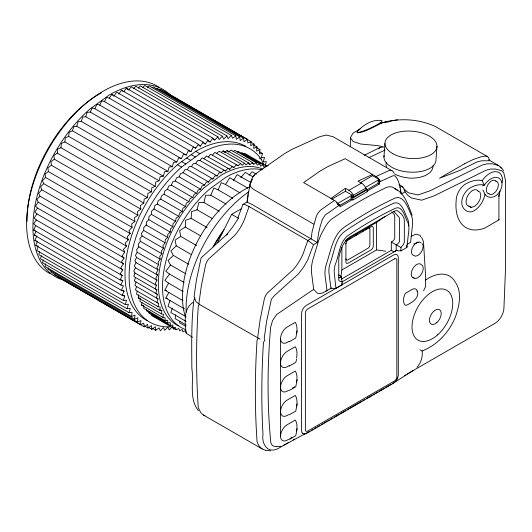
<?xml version="1.0" encoding="UTF-8"?>
<svg xmlns="http://www.w3.org/2000/svg" width="532" height="532" viewBox="0 0 532 532"><rect width="100%" height="100%" fill="white"/><g stroke="black" fill="none" stroke-linecap="round" stroke-linejoin="round"><path stroke-width="0.8" d="M186.306 332.872L185.502 330.512L182.942 331.835L182.143 329.481L179.583 330.798L178.785 328.444L176.218 329.76L175.42 327.399L172.973 327.885L172.833 325.005L170.393 325.491L170.253 322.611L167.819 323.104L167.68 320.224L165.239 320.71L165.093 317.823L162.945 317.444L163.47 314.232L161.322 313.853L161.848 310.655L159.7 310.276L160.232 307.077L158.077 306.691L158.603 303.479L156.893 302.256L158.051 298.937L156.335 297.727L157.499 294.415L155.783 293.199L156.947 289.887L155.231 288.663L156.388 285.345L155.231 283.363L156.947 280.165L155.783 278.189L157.499 274.997L156.335 273.029L158.051 269.837L156.893 267.855L158.603 264.657L158.077 262.05L160.232 259.184L159.7 256.59L161.848 253.737L140.408 241.355L139.883 238.768L142.031 235.909L141.505 233.309L143.653 230.436L143.8 227.39L146.24 225.056L146.38 222.017L148.814 219.689L148.953 216.657L151.394 214.33L151.534 211.284L153.974 208.943L154.779 205.658L157.346 204.009L158.144 200.737L160.704 199.101L161.502 195.823L164.062 194.187L164.86 190.902L167.434 189.252L168.837 185.961L171.357 185.109L172.754 181.824L175.261 180.986L196.707 193.362L198.103 190.077L200.611 189.239L202.02 185.941L204.541 185.096L206.456 182.011L208.75 182.024L210.659 178.945L212.946 178.965L214.855 175.886L217.142 175.906L219.058 172.82L221.352 172.833L223.646 170.167L225.561 171.038L227.849 168.378L229.758 169.256L232.045 166.596L233.954 167.474L236.248 164.807L238.163 165.678L240.683 163.623L242.087 165.292L244.6 163.231L245.997 164.907L248.504 162.845L249.907 164.521L252.421 162.46L253.831 164.129L256.397 162.812L257.202 165.173L259.762 163.849L260.56 166.203L263.121 164.887L263.912 167.241L266.479 165.924M161.848 253.737L161.322 251.144L163.47 248.284L162.945 245.684L165.093 242.818L165.239 239.772L167.68 237.432L167.819 234.393L170.253 232.072L170.393 229.033L172.833 226.705L172.973 223.659L175.42 221.319L176.218 218.04L178.785 216.391L179.583 213.113L182.143 211.477L182.942 208.205L185.502 206.569L186.306 203.284L188.873 201.635L190.276 198.336L192.797 197.492L194.193 194.2L196.707 193.362M196.72 245.658L180.727 236.421L179.63 230.675L185.256 226.998L185.621 220.295L191.148 218.373L207.141 227.603M191.148 218.373L191.52 211.663L197.046 209.741L212.348 218.572M383.958 157.106L384.949 143.467M436.972 146.147L435.981 159.786A26.061 13.679 4.2 0 1 408.662 172.062A26.061 13.679 4.2 0 1 384.097 155.683M297.169 330.957L295.765 338L289.242 341.77M297.169 379.668L295.765 386.711L289.242 390.481M297.169 404.014L295.765 411.063L289.242 414.827M297.169 428.672L295.765 435.721L289.242 439.485M45.406 263.799L45.114 266.565L131.623 316.513L135.002 315.084L134.556 319.213L48.04 269.265L48.193 267.889M54.317 159.201L50.959 161.648L51.404 165.272L47.92 167.806L48.379 171.563L45.127 173.937L45.553 177.449L42.414 180.767L43.71 183.646L40.585 186.951L41.882 189.811L38.637 193.236L39.98 196.202L36.947 199.407L38.204 202.18L35.504 206.137L37.573 208.059L34.886 211.989L36.947 213.904L34.168 217.974L36.302 219.955L33.696 223.766L35.697 225.621L33.622 229.937L120.139 279.885L122.214 275.569L120.212 273.721L122.819 269.904L120.684 267.928L123.464 263.852L121.402 261.937L124.089 258.007L122.021 256.085L124.721 252.135L123.464 249.355L126.496 246.156L125.153 243.184L128.398 239.766L127.101 236.9L130.227 233.595L128.924 230.715L132.069 227.397L131.643 223.886L134.895 221.512L134.436 217.761L137.914 215.221L137.475 211.596L140.834 209.149L54.317 159.201L53.872 155.557L57.25 153.096L57.675 149.093L60.934 147.71L147.45 197.658L147.903 193.375L151.387 191.899L151.826 187.763L155.184 186.333L155.63 182.183L159.001 180.747L160.258 176.518L163.291 176.218L164.634 171.696L167.879 171.377L169.176 167.015L172.302 166.702L173.605 162.32L176.75 162.014L178.752 157.851L181.352 158.656L183.487 154.207L186.273 155.065L188.335 150.769L191.021 151.6L193.096 147.284L195.796 148.122L198.403 144.312L111.886 94.357L109.279 98.167L106.58 97.336L104.511 101.652L101.818 100.821L99.757 105.117L96.977 104.259L94.836 108.701L92.236 107.903L90.234 112.059L87.088 112.372L85.792 116.754L82.66 117.067L81.363 121.429L78.118 121.748L76.774 126.27L73.742 126.569L72.485 130.799L69.113 132.229L68.668 136.385L65.31 137.815L64.871 141.944L61.393 143.427L60.934 147.71M51.099 270.688L50.946 272.118L137.462 322.066L140.94 320.59L140.508 324.593L53.991 274.645M131.623 316.513L132.069 312.364L129.037 312.663L42.52 262.715L43.358 259.895M140.834 209.149L140.388 205.505L143.766 203.044L144.192 199.041L147.45 197.658M137.462 322.066L137.914 317.784L134.556 319.213M164.568 91.63L251.084 141.585L250.652 145.588L254.13 144.106L253.678 148.388L257.036 146.958L256.59 151.095L259.968 149.658L259.523 153.815L262.555 153.515L261.298 157.738L264.537 157.419L263.2 161.934L266.326 161.628L265.029 165.991M407.319 244.221L410.591 242.333L412.446 225.561A26.334 15.202 -60 0 0 411.163 214.981C408.337 208.71 403.489 193.016 393.461 198.828A377.64 218.034 -60 0 0 344.131 227.31C332.52 235.523 330.798 251.523 326.422 263.905A26.334 15.202 -60 0 0 325.138 275.968L327 290.592L322.977 292.906L319.06 293.617L317.265 293.119L313.661 289.381L311.599 273.169A31.295 18.068 -60 0 1 313.109 258.958L318.528 240.91L321.015 234.559L325.138 226.958A17.908 10.341 -60 0 1 334.189 217.408A383.379 221.345 -60 0 1 384.27 188.501A17.908 10.341 -60 0 1 393.321 187.59L397.451 190.429M341.464 279.094L391.326 250.306L394.046 251.875L396.194 250.645L400.922 250.878L406.894 247.433L408.835 230.183A18.367 10.607 -60 0 0 407.918 222.629C405.158 218.752 403.13 205.232 395.635 208.165A368.417 212.707 -60 0 0 347.516 235.942C339.197 242.712 339.19 255.46 335.233 264.59A18.367 10.607 -60 0 0 334.315 273.202L335.911 288.417L330.924 288.331L329.015 273.322A21.506 12.416 -60 0 1 330.073 263.347C334.209 252.959 334.801 238.855 344.497 231.566A372.054 214.808 -60 0 1 393.088 203.51C401.574 199.427 404.879 213.758 407.512 218.639A21.506 12.416 -60 0 1 408.696 226M247.373 201.229L248.185 194.812M248.384 193.209C249.967 186.499 250.1 177.761 256.258 173.392L284.48 153.695L291.789 149.472L320.005 136.591L326.389 135.075L333.138 136.744L391.918 170.679M260.002 339.137L199.294 304.344L195.942 301.604L194.08 296.623L196.441 279.832L201.109 257.887L227.596 233.734L226.326 235.038L232.657 227.031L238.403 218.246L238.11 217.249L242.958 204.394L246.968 202.08L248.358 192.065M288.756 442.405L278.702 448.21A19.75 11.405 -60 0 1 273.827 450.012C265.628 451.395 261.591 441.374 263.001 434.671A802.828 463.512 -60 0 1 263.001 350.302L263.466 342.475L264.85 340.041L264.218 338.332L266.632 321.182L271.413 299.217L274.412 295.632L298.326 274.007L303.453 267.39L307.669 260.048L313.494 244.693L317.285 242.506L318.548 233.395L320.164 226.413L322.365 219.497L325.138 215.074L339.822 204.78L339.822 206.882L352.337 199.653M340.812 277.165L341.877 269.963L341.877 247.307M175.713 314.725L175.101 318.628L186.227 325.052M179.869 321.262L179.63 322.824L185.887 326.435M140.408 241.355L138.26 244.215L138.792 246.808L136.638 249.674L137.163 252.274L135.447 255.48L136.611 257.461L134.895 260.653L136.059 262.622L134.343 265.814L135.507 267.782L133.791 270.988L134.948 272.969L133.791 276.288L135.507 277.511L134.343 280.823L136.059 282.033L134.895 285.345L136.611 286.562L135.447 289.88L137.163 291.104L136.638 294.316L158.077 306.691M162.945 317.444L141.505 305.062L141.898 302.655M159.7 310.276L138.26 297.9L138.792 294.695M140.275 299.077L139.883 301.478L161.322 313.853M498.916 196.514L500.02 191.028M338.837 205.352A7.987 4.608 60 0 0 334.448 200.398L322.572 208.69A10.048 5.799 -60 0 0 316.194 216.743L312.138 231.473L311.147 238.582L307.848 240.491L304.484 249.914A32.918 19.006 -60 0 1 293.092 269.744L269.418 291.15A8.525 4.921 -60 0 0 264.291 299.23L260.208 319.306L257.688 337.235L258.073 338.279L257.062 340.061A805.767 465.214 -60 0 0 257.062 441.646C258.186 445.57 261.052 449.387 265.282 450.125M386.086 163.796L386.432 162.373M197.046 209.741L198.862 202.532L203.916 202.486L219.211 211.324M203.916 202.486L205.724 195.277L210.785 195.237L226.08 204.069M296.816 358.741L295.765 362.358L289.242 366.129M37.985 246.895L36.901 250.545L123.417 300.5L126.563 300.188L125.266 304.55L38.75 254.602L39.614 251.689M41.429 255.792L40.538 258.805L127.055 308.76L130.293 308.434L129.037 312.663M123.417 300.5L124.721 296.118L122.573 294.874M127.055 308.76L128.398 304.238L125.266 304.55M397.73 377.893L395.961 381.105L393.607 383.193L306.286 433.607L303.932 434.238L302.163 433.068M170.014 300.487L168.019 306.306L186.1 316.746M172.361 308.228L170.865 312.597L186.16 321.428M242.958 204.394L245.292 204.727L249.069 206.556L245.704 215.979A32.918 19.006 -60 0 1 234.313 235.809L210.639 257.215A8.525 4.921 -60 0 0 205.518 265.295L201.435 285.371L198.908 303.3L199.294 304.344L198.283 306.126A805.767 465.214 -60 0 0 198.283 407.712L200.91 412.825L203.45 415.046L262.229 448.981M193.927 299.636C191.134 322.252 191.726 345.461 191.846 368.317C193.967 382.149 188.793 399.073 198.469 410.691M175.261 180.986L176.664 177.695L179.171 176.857L180.581 173.565L183.094 172.714L185.016 169.628L187.311 169.642L208.75 182.024M210.785 195.237L213.917 188.015L218.153 189.864L232.757 198.296M218.153 189.864L221.285 182.642L225.521 184.491L240.125 192.917M252.414 179.058L250.472 183.247A16.904 5.679 15.4 0 0 255.047 190.223L313.827 224.158M253.711 176.258L254.356 174.862M36.947 235.895L34.813 240.344L121.329 290.292L123.464 285.844L120.777 285.012L34.261 235.064L35.983 231.487M37.599 241.202L35.597 245.358L122.114 295.313L124.721 296.118M120.777 285.012L122.839 280.716L121.409 279.892M122.114 295.313L124.116 291.15L122.686 290.326M423.538 290.831L425.434 286.967L425.72 277.904L423.465 241.588L421.603 237.285M217.635 242.412L231.666 214.356L241.714 208.551M182.935 300.607L164.854 290.173L168.571 283.13L164.854 280.384L169.542 274.06L184.145 282.492M184.597 308.959L165.824 298.12L168.797 292.487M357.431 131.717L357.065 132.368L357.557 132.88C366.402 131.856 374.023 126.43 382.043 122.978L381.557 123.005M350.382 146.739L350.382 137.668L353.062 133.14L360.689 128.584M187.311 169.642L189.219 166.563L191.507 166.583L212.946 178.965M191.507 166.583L193.415 163.504L195.696 163.524L217.142 175.906M195.696 163.524L197.618 160.438L199.912 160.451L221.352 172.833M225.521 184.491L229.764 177.748L247.839 188.188M233.315 180.68L237.132 174.616L251.038 182.642M396.167 380.373L397.663 378.112L398.315 375.04L398.315 257.721A6.657 3.844 -60 0 0 393.607 255.001L306.286 305.421A6.657 3.844 -60 0 0 301.578 313.567L301.578 430.893L302.209 433.248M118.802 94.117L121.489 90.187L208.005 140.135L210.067 142.051L212.767 138.101L126.25 88.146L124.003 91.444M198.968 145.336L200.398 146.16L203.184 142.091L116.668 92.142L113.881 96.212L111.886 94.357M203.171 142.829L205.319 144.072L208.005 140.135M188.654 264.251L173.359 255.42L168.019 260.594L170.513 264.989L165.824 271.313L169.542 274.06M417.008 367.266C421.005 362.91 422.84 356.839 422.162 350.987C437.537 344.922 449.36 332.028 455.459 316.786C459.369 305.74 462.388 291.902 455.02 281.714A41.809 24.139 -60 0 0 425.633 280.038M199.912 160.451L202.207 157.791L225.561 171.038M204.122 158.662L206.409 156.002L229.758 169.256M208.318 156.88L210.606 154.22L233.954 167.474M212.514 155.091L214.808 152.431L238.163 165.678M240.77 177.641L245.319 172.421L252.966 176.837M249.156 175.221L252.188 171.743L256.358 174.15M128.325 90.068L131.357 86.869L217.874 136.817L219.131 139.597L222.369 136.172L135.853 86.224L133.692 88.505M138.24 88.093L140.328 85.885L226.845 135.84L228.142 138.699L231.287 135.381L144.77 85.433L142.676 87.647M213.412 139.191L214.842 140.022L217.874 136.817M226.845 135.84L223.713 139.138L222.369 136.172M171.922 327.153L169.223 330L167.879 327.034L164.747 330.339L163.45 327.473L160.305 330.791L159.001 327.912L155.75 330.286L152.172 328.224M174.729 328.291L173.718 329.355L172.461 326.582M400.922 250.878L400.922 247.533L403.15 244.866L404.327 242.346L404.327 220.268C404.254 216.078 400.483 212.993 397.411 210.712L395.422 210.785L393.5 211.716L349.604 237.059C343.093 241.767 340.241 250.472 338.771 258.113L338.771 280.191L339.948 281.355L342.176 281.94L341.344 276.474L338.565 274.871M180.727 236.421L175.101 240.098L176.205 245.844L170.865 251.018L173.359 255.42M192.943 302.422C182.935 309.232 185.07 322.818 186.127 333.192L192.424 337.248M378.558 148.887L380.154 147.437L383.845 146.978L377.494 145.595L360.689 144.019L353.062 141.485L350.382 137.668M221.279 152.398L223.154 150.855L244.6 163.231M224.557 152.524L227.064 150.47L248.504 162.845M216.724 153.302L219.237 151.241L240.683 163.623M228.467 152.139L230.981 150.077L252.421 162.46M147.371 87.361L149.326 85.938L235.842 135.886L236.268 139.397L239.752 136.864L153.236 86.909L152.072 87.76M155.929 89.03L157.053 88.212L243.57 138.167L244.008 141.785L247.387 139.324L160.87 89.376L159.74 90.201M147.118 320.563A100.129 57.808 -60 0 1 127.161 252.633A100.129 57.808 -60 0 1 177.469 164.694L195.796 151.327A100.129 57.808 -60 0 1 245.864 146.373M169.974 326.834A100.129 57.808 -60 0 1 129.376 269.052A100.129 57.808 -60 0 1 181.585 167.075L199.912 153.708A100.129 57.808 -60 0 1 261.225 159.181L263.586 164.395M235.842 135.886L232.59 138.26L231.287 135.381M243.57 138.167L240.205 140.614L239.752 136.864M57.695 276.899L144.212 326.848L147.583 324.387L148.022 328.011L151.387 325.564L151.839 329.315L155.324 326.774L155.75 330.286M345.421 240.411L376.596 222.409L385.121 216.344M330.957 198.383L345.441 188.268L348.939 190.29A7.987 4.608 60 0 1 353.321 195.237M348.939 190.29L361.514 183.114A7.987 4.608 60 0 1 365.896 188.062L365.896 189.811L353.321 197.073L352.091 196.361L351.107 196.933L351.107 198.941L339.981 205.365M395.549 381.71L412.958 370.678M331.642 199.241L345.441 191.274L352.091 195.111L352.091 196.361M360.084 182.862L372.506 175.693L379.15 179.537L379.15 180.74L380.387 181.452L391.246 176.491L393.348 175.693L394.91 175.859C399.339 180.361 400.044 187.324 401.075 193.296M336.277 202.712L337.607 203.477L352.091 195.111M365.358 187.497L379.15 179.537M367.04 189.744L378.166 183.321L378.166 181.306L379.15 180.74M378.166 181.306L379.402 182.017L380.387 181.452A7.987 4.608 60 0 0 375.998 176.504L345.155 158.696L327.825 166.602L320.197 171.005L303.606 182.589L334.448 200.404M351.107 196.933L352.916 197.977L367.459 189.578L367.459 191.593L352.916 199.992L351.107 198.941M367.579 190.855L379.402 184.032L379.402 182.017M399.891 187.35L401.873 186.207L403.382 187.523L405.078 191.819L407.565 195.151L411.316 197.917L421.623 200.212L434.105 195.862L486.215 170.174L490.624 169.043L495.618 169.056L501.616 170.706L503.784 172.787L505.4 180.002L505.4 271.347L503.937 308.101A12.828 7.408 -60 0 1 494.866 323.403L407.253 373.989M401.201 194.06L405.078 191.819M349.351 238.828L350.781 238.004M355.775 235.117L357.205 234.293M362.199 231.407L363.629 230.582M365.77 229.345L367.2 228.521M341.877 269.963L376.596 249.92L385.78 251.204M391.326 250.306L391.326 241.994L392.37 241.395A3.711 2.141 -60 0 0 394.731 238.309L394.731 217.103A8.18 4.721 -60 0 0 393.467 213.658L391.838 211.849M313.661 289.381L276.826 314.399L272.584 320.497L270.622 327.313A669.894 386.764 -60 0 0 270.622 440.662A11.611 6.703 -60 0 0 274.233 446.282A20.555 11.864 -60 0 0 276.547 446.414M325.398 291.509L331.602 287.925M342.043 281.9L396.872 250.246M335.911 288.417L342.176 284.793L342.176 281.94M498.923 194.566L498.923 219.909L484.965 227.969A49.03 28.309 -60 0 1 456.183 200.391A13.393 7.734 -60 0 1 465.66 183.979A39.528 22.823 -60 0 1 482.145 180.674A18.201 10.507 -60 0 1 502.321 177.894A11.105 6.411 -60 0 1 502.095 182.789M289.215 341.238L287.2 342.395A9.423 5.44 -60 0 1 280.537 338.552A9.423 5.44 -60 0 1 287.2 327.007L295.26 322.359A19.292 11.139 -60 0 1 296.557 333.278M289.215 365.597L287.2 366.754A9.423 5.44 -60 0 1 280.537 362.91A9.423 5.44 -60 0 1 287.2 351.366L295.26 346.718A19.292 11.139 -60 0 1 296.557 357.637M288.543 390.335L287.2 391.106A9.423 5.44 -60 0 1 280.537 387.263A9.423 5.44 -60 0 1 287.2 375.718L295.26 371.07A19.292 11.139 -60 0 1 296.557 381.989M292.573 388.008L294.588 386.844M288.543 414.681L287.2 415.459A9.423 5.44 -60 0 1 280.537 411.608A9.423 5.44 -60 0 1 287.2 400.071L295.26 395.416A19.292 11.139 -60 0 1 296.557 406.342M288.543 439.346L287.2 440.117A9.423 5.44 -60 0 1 280.537 436.273L280.537 338.552M289.887 438.567L291.902 437.404M293.065 439.917L294.502 439.086M404.38 375.645L405.816 374.821M309.804 431.219L283.762 445.271M311.24 430.388L312.676 429.563M314.824 428.32L316.261 427.489M317.697 426.664L319.852 425.42M321.281 424.589L322.718 423.765M324.154 422.933L326.302 421.69M327.739 420.865L329.175 420.034M330.611 419.209L332.759 417.966M334.196 417.135L339.217 414.235M340.653 413.411L345.674 410.511M347.11 409.68L361.454 401.394M362.891 400.569L364.327 399.738M366.475 398.495L371.502 395.602M372.932 394.771L374.368 393.939M375.805 393.115L377.953 391.871M379.389 391.04L384.41 388.141M385.846 387.316L390.867 384.417M392.303 383.585L395.17 381.929M237.039 152.132L238.323 151.474L259.762 163.849M233.029 151.421L234.958 150.436L256.397 162.812M243.756 154.207L245.039 153.549L266.871 166.15M364.314 155.251L380.154 147.437M385.161 149.977L368.989 157.625M411.216 236.341L415.831 234.147L420.081 235.344L420.732 236.86M413.803 244.042L419.349 241.9L421.244 242.998M375.998 176.504L387.143 171.417A10.048 5.799 -60 0 1 393.527 172.095L394.199 173.432M365.896 188.062L353.321 195.237L353.321 197.073M251.084 141.585L247.826 142.968L247.387 139.324M140.508 324.593L143.766 323.21L144.212 326.848M482.544 185.887L484.326 185.143A15.827 9.137 -60 0 1 501.869 182.729A9.656 5.573 -60 0 1 493.756 196.78A18.547 10.707 -60 0 1 484.991 194.253L482.883 189.99M303.732 434.125L304.676 433.846M478.102 191.048A9.117 5.26 -60 0 0 467.961 195.357A9.117 5.26 -60 0 0 469.297 206.296L471.153 207.367L474.371 206.502L477.596 203.643L479.957 199.56L480.822 195.337L479.957 192.118L477.596 190.755M381.624 122.859C399.512 117.851 418.884 118.749 435.794 126.749L487.212 156.435M380.826 123.012L397.464 119.773M281.235 446.321L276.653 446.654M265.814 165.911L268.175 165.678M385.587 122.094L388.752 121.868M270.549 450.863L265.508 450.331M138.26 297.9L140.408 298.272M141.505 305.062L142.935 305.321M164.854 290.173L166.416 290.472M165.824 298.12L167.387 298.425M501.284 168.072L498.71 165.592L492.326 163.843L486.993 163.823L482.192 165.053L430.002 190.782L418.066 194.938L408.323 192.77L404.014 189.073M417.839 242.127L418.245 242.24M33.622 229.937L34.972 230.349M34.261 235.064L35.604 235.477M34.813 240.344L36.203 240.77M36.249 245.565L38.204 246.163M120.139 279.885L122.839 280.716M121.329 290.292L124.116 291.15M246.968 202.08L252.374 204.647L317.285 242.506M422.162 350.987L419.901 349.777M203.45 415.046L204.92 415.758M488.675 159.8L498.71 165.592M495.791 181.08L497.726 182.197L498.431 184.837L497.726 188.295L495.791 191.646L493.151 193.987L490.504 194.692L488.576 193.575M468.792 206.004L471.153 207.367M399 184.551L401.873 186.207L402.724 187.35M378.166 183.321L379.402 184.032M361.514 183.114L358.016 181.099L372.506 174.483L372.506 175.693M365.65 188.534L367.459 189.578M366.881 191.261L367.459 191.593M250.559 142.044L254.13 144.106M253.458 144.897L257.036 146.958M256.391 147.597L259.968 149.658M259.696 151.859L262.555 153.515M259.17 157.997L261.225 159.181M339.822 204.78L338.591 204.069L337.607 204.64L337.607 203.477M241.674 152.511L263.121 164.887M391.326 241.994L400.922 247.533M252.401 163.304L253.831 164.129M248.477 163.69L249.907 164.521M207.926 140.814L210.067 142.051M109.279 98.167L195.796 148.122M195.796 151.327L199.912 153.708M413.005 277.418L415.033 278.588L417.8 277.85L420.566 275.396L422.588 271.885L423.326 268.268L422.588 265.501L421.543 264.903A7.82 4.515 -60 0 0 412.845 268.6A7.82 4.515 -60 0 0 413.989 277.99M104.511 101.652L191.021 151.6M191.214 154.672L195.33 157.046M99.757 105.117L186.273 155.065M186.632 158.011L190.749 160.391M94.836 108.701L181.352 158.656M181.711 161.602L185.828 163.976M90.234 112.059L176.75 162.014M177.469 164.694L181.585 167.075M249.069 206.556L307.848 240.491L313.494 244.693M183.094 172.714L204.541 185.096M85.792 116.754L172.302 166.702M179.171 176.857L200.611 189.239M81.363 121.429L167.879 171.377M231.666 214.356L238.403 218.246M76.774 126.27L163.291 176.218M171.357 185.109L192.797 197.492M72.485 130.799L159.001 180.747M167.434 189.252L188.873 201.635M68.668 136.385L155.184 186.333M164.062 194.187L185.502 206.569M64.871 141.944L151.387 191.899M160.704 199.101L182.143 211.477M157.346 204.009L178.785 216.391M57.25 153.096L143.766 203.044M153.974 208.943L175.42 221.319M185.256 226.998L200.551 235.829M151.394 214.33L172.833 226.705M148.814 219.689L170.253 232.072M51.404 165.272L137.914 215.221M146.24 225.056L167.68 237.432M48.379 171.563L134.895 221.512M176.205 245.844L191.5 254.675M143.653 230.436L165.093 242.818M45.553 177.449L132.069 227.397M142.031 235.909L163.47 248.284M43.71 183.646L130.227 233.595M41.882 189.811L128.398 239.766M170.513 264.989L185.808 273.82M138.792 246.808L160.232 259.184M39.98 196.202L126.496 246.156M137.163 252.274L158.603 264.657M136.611 257.461L158.051 269.837M38.204 202.18L124.721 252.135M136.059 262.622L157.499 274.997M168.571 283.13L183.174 291.563M37.573 208.059L124.089 258.007M135.507 267.782L156.947 280.165M36.947 213.904L123.464 263.852M134.948 272.969L156.388 285.345M36.302 219.955L122.819 269.904M135.507 277.511L156.947 289.887M136.059 282.033L157.499 294.415M35.697 225.621L122.214 275.569M136.611 286.562L158.051 298.937M137.163 291.104L158.603 303.479M160.418 309.83L161.848 310.655M165.239 320.71L143.8 308.327L143.653 305.448M167.819 323.104L146.38 310.721L146.307 309.285M170.393 325.491L148.953 313.109L148.887 311.672M176.218 329.76L151.534 315.503L151.46 314.066M148.268 327.253L151.839 329.315M144.451 325.95L148.022 328.011M395.003 188.561C405.065 193.721 408.204 205.438 412.14 215.127M338.518 277.298L339.343 277.91L341.344 276.474L341.344 279.393M212.767 138.101L214.842 140.022M203.184 142.091L205.319 144.072M198.403 144.312L200.398 146.16M126.25 88.146L127.806 89.589M121.489 90.187L122.52 91.145M500.186 166.849L502.713 169.276L503.565 170.898M227.064 150.47L228.002 151.58M223.154 150.855L224.092 151.972M482.145 180.674L484.326 185.143A34.374 19.844 -60 0 0 469.989 188.022A11.651 6.723 -60 0 0 461.756 202.286C461.43 208.73 468.08 214.383 474.105 210.732A15.82 9.13 -60 0 0 484.991 194.253M400.31 190.15L401.128 193.422M341.763 283.556L342.176 284.793M386.737 167.527L385.906 164.508M422.494 243.716L423.199 246.356L422.494 249.814L420.559 253.166L417.913 255.506L415.273 256.218L414.115 255.546A7.475 4.316 -60 0 1 411.655 250.107A7.475 4.316 -60 0 1 416.756 242.639M417.208 290.891L417.846 293.258C417.607 299.543 411.569 302.721 406.654 305.195L405.251 305.215A11.804 6.816 -60 0 1 405.251 293.438L412.187 289.435A7.209 4.163 -60 0 1 417.241 291.649M406.721 245.305L406.894 247.433M498.916 219.264L498.923 219.909M396.194 250.645L396.194 244.806L397.238 244.201A3.711 2.141 -60 0 0 399.599 241.122L399.599 219.909A8.18 4.721 -60 0 0 398.335 216.471L394.538 212.255A5.972 3.445 -60 0 0 393.487 211.63M376.596 222.409L376.596 249.92M352.916 197.977L352.916 199.992M345.94 243.084L345.893 261.804A3.205 1.855 -60 0 0 348.161 263.114L371.037 249.914A3.205 1.855 -60 0 0 373.304 245.983L373.304 228.102A3.205 1.855 -60 0 0 371.037 226.792L348.161 239.999A3.205 1.855 -60 0 0 345.893 243.929M345.441 188.268L345.441 191.274M346.206 241.787A2.806 1.616 -60 0 1 347.921 239.653M345.94 258.712A2.806 1.616 -60 0 0 347.921 259.855L367.911 248.318A2.806 1.616 -60 0 0 369.893 244.88L369.893 229.252A2.806 1.616 -60 0 0 368.902 227.842M394.837 174.144A23.461 10.653 8.9 0 0 403.409 177.149L409.487 178.12A23.581 12.588 3.5 0 0 426.132 175.141L429.896 172.661A23.561 13.606 0 0 0 433.055 165.871M280.537 436.273A9.423 5.44 -60 0 1 287.2 424.729L295.26 420.081A19.292 11.139 -60 0 1 296.557 431M488.941 193.794A7.475 4.316 -60 0 1 487.851 184.823A7.475 4.316 -60 0 1 496.157 181.292M27.099 221.285A102.723 59.305 -60 0 1 101.226 92.894M50.387 273.794A107.996 62.35 -60 0 1 49.316 147.703A107.996 62.35 -60 0 1 159.028 87.255M185.548 317.238A87.434 50.48 -60 0 1 249.674 186.872M213.086 246.795A99.358 57.363 -60 0 1 223.906 229.678M186.16 312.091A99.358 57.363 -60 0 1 248.491 191.972M185.256 329.468A89.11 51.451 -60 0 1 163.969 270.216A89.11 51.451 -60 0 1 209.216 189.385L225.521 177.488A89.11 51.451 -60 0 1 261.917 169.841M178.18 325.764A89.11 51.451 -60 0 1 160.245 265.368A89.11 51.451 -60 0 1 205.039 186.978L221.352 175.081A89.11 51.451 -60 0 1 262.362 168.923M194.493 299.303A107.996 62.35 -60 0 1 194.792 297.641M214.223 245.631A107.996 62.35 -60 0 1 222.083 232.943M169.249 93.925A107.996 62.35 -60 0 0 109.279 94.962L89.516 109.373A107.996 62.35 -60 0 0 34.693 207.294A107.996 62.35 -60 0 0 60.435 279.12M357.431 131.391L357.065 132.076A13.519 1.835 -24.4 0 0 366.548 129.788L369.787 128.398A13.845 1.875 -24.4 0 0 381.677 121.555L382.043 120.864A13.519 1.835 -24.4 0 0 381.557 120.558C372.467 119.068 363.343 124.9 357.431 131.391M464.409 163.843L439.518 178.213L459.808 170.446L476.918 162.007L481.719 160.777L489.307 160.784A9.303 5.373 -60 0 0 484.918 156.155L481.267 156.774L472.915 159.6L464.409 163.843M394.418 258.918L307.795 308.932A3.292 1.902 -60 0 0 305.375 313.115L305.375 429.637A3.292 1.902 -60 0 0 307.795 431.033L394.418 381.018A3.292 1.902 -60 0 0 396.839 376.829L396.839 260.314A3.292 1.902 -60 0 0 394.418 258.918M437.637 334.861A28.781 16.618 -60 0 0 446.76 290.273A28.781 16.618 -60 0 0 412.712 320.47A28.781 16.618 -60 0 0 437.637 334.861M436.852 322.605A8.339 4.815 -60 0 0 439.499 309.684A8.339 4.815 -60 0 0 429.63 318.435A8.339 4.815 -60 0 0 436.852 322.605M392.603 153.555A26.061 13.679 4.2 0 0 436.1 149.652A26.061 13.679 4.2 0 0 404.18 131.224A26.061 13.679 4.2 0 0 392.603 153.555"/></g></svg>
